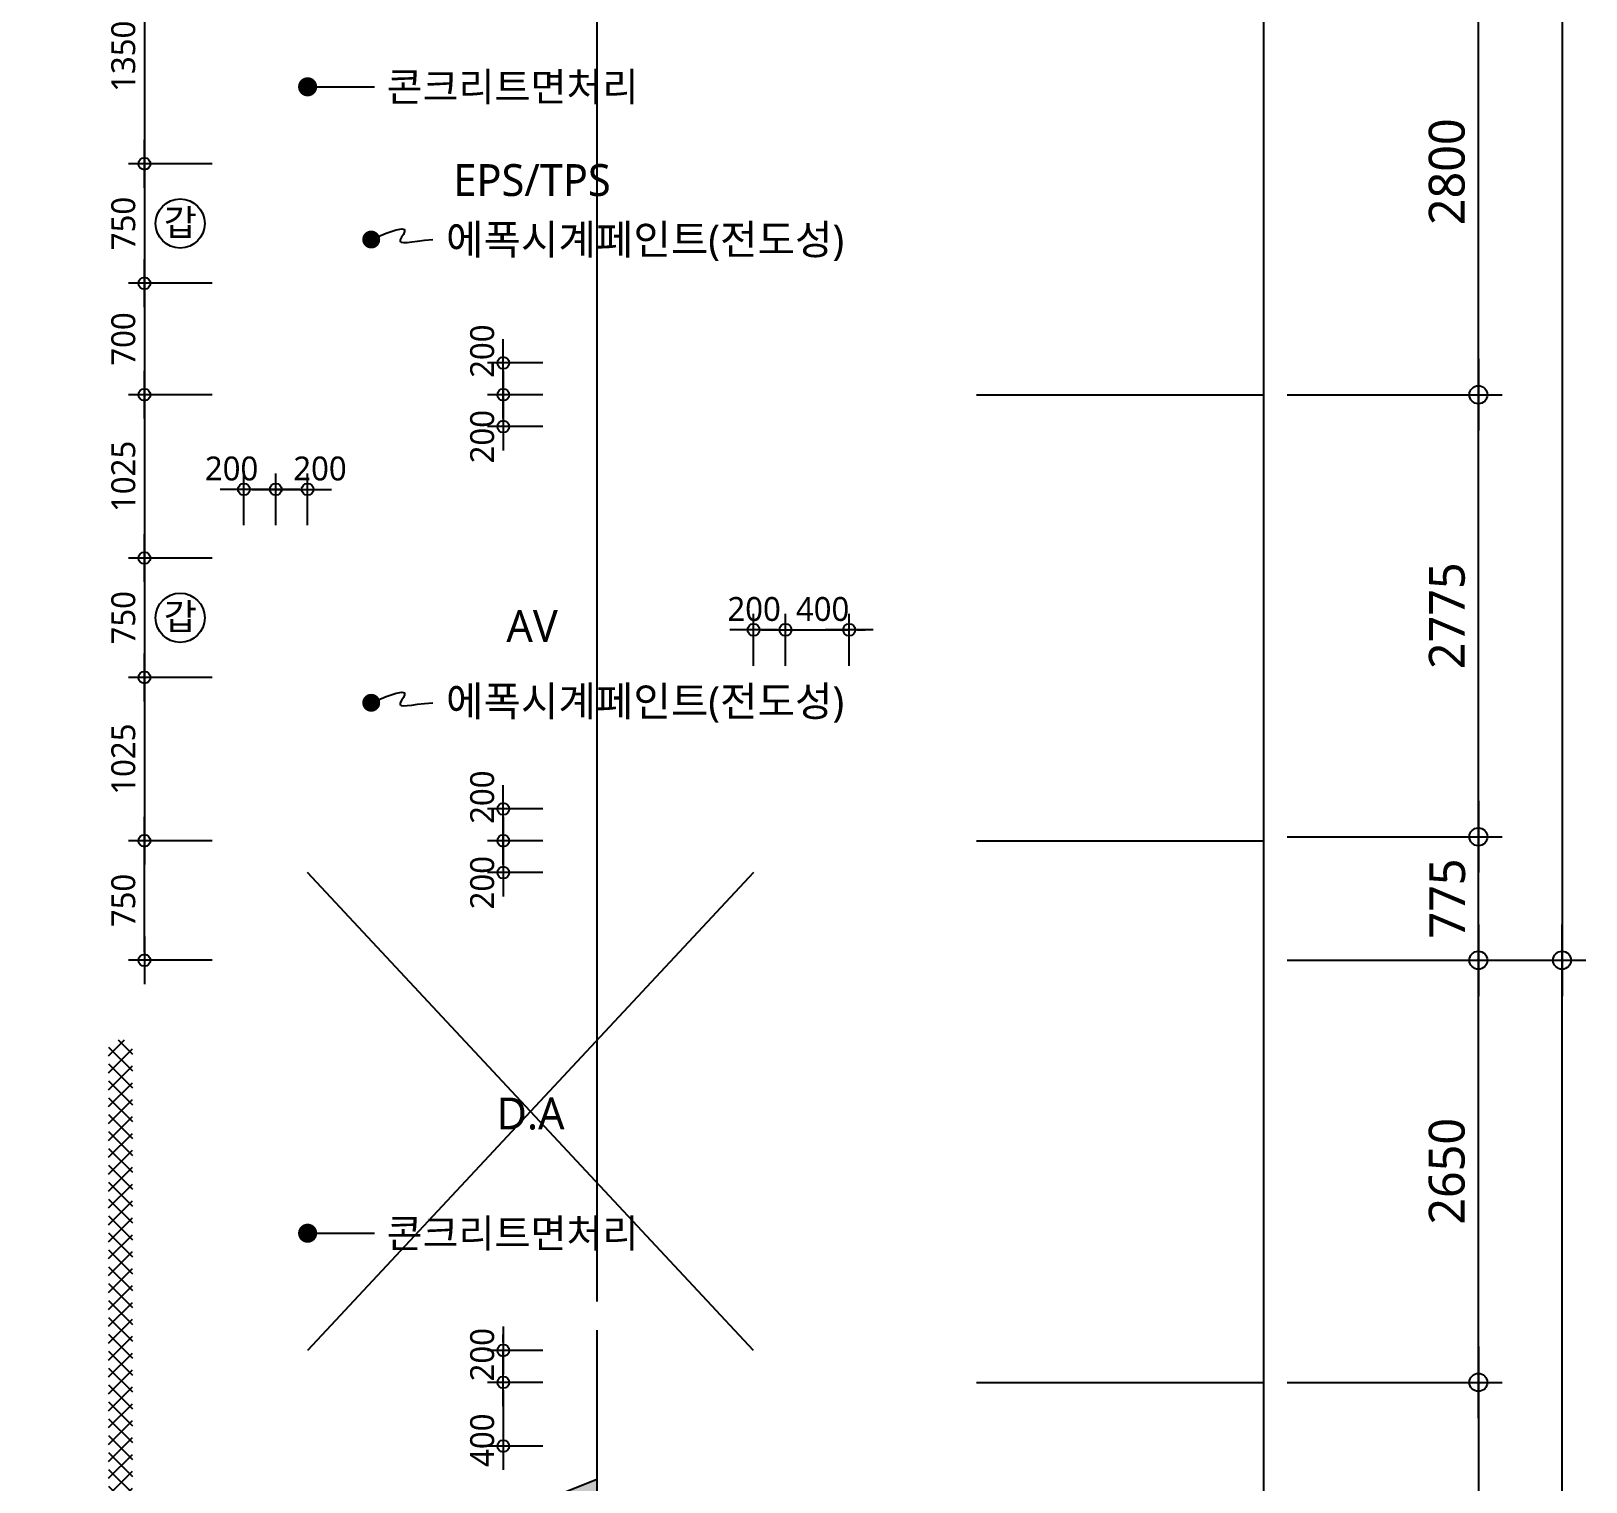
# Model space of a CAD drawing. Header units: millimetres. Extents: x -65167 to 413267, y -17142 to 66587.
# Drawn here: x 17676 to 27437, y 15912 to 25020 of the extents above; entities that cross this region are included whole.
import ezdxf
from ezdxf.enums import TextEntityAlignment as Align

# ---------------------------------------------------------------- set-up
doc = ezdxf.new("R2010")
doc.units = ezdxf.units.MM
doc.header["$LTSCALE"] = 75
doc.header["$MEASUREMENT"] = 0
doc.header["$PDSIZE"] = -10
doc.linetypes.add('CENTER', pattern=[2, 1.25, -0.25, 0.25, -0.25])
doc.layers.get('0').update_dxf_attribs({"linetype": 'CONTINUOUS'})
doc.layers.get('Defpoints').update_dxf_attribs({"color": 171, "linetype": 'CONTINUOUS'})
for name, color, linetype in [('CEN(ST)', 1, 'CENTER'), ('HAT 253', 253, 'CONTINUOUS'), ('LED', 7, 'CONTINUOUS'), ('NDIM', 7, 'CONTINUOUS'), ('SYM', 7, 'CONTINUOUS'), ('TEXT(MIN)', 7, 'CONTINUOUS'), ('TEXT(NOTE小)', 1, 'CONTINUOUS'), ('TEXT(노트)', 7, 'CONTINUOUS')]:
    doc.layers.add(name, color=color, linetype=linetype)
doc.styles.add('CGS', font='cgse', dxfattribs={"bigfont": 'cgs'})
doc.styles.add('나눔바른고딕', font='NanumBarunGothic.ttf')
doc.dimstyles.new('NDIM 1200', dxfattribs={"dimscale": 75, "dimtxt": 3, "dimasz": 1, "dimexe": 2, "dimexo": 2, "dimgap": 1, "dimtad": 1, "dimdec": 0, "dimdsep": 46, "dimtxsty": 'CGS', "dimblk": 'DOT0', "dimcen": 1, "dimdle": 8, "dimclrd": 256, "dimclre": 256, "dimclrt": 256, "dimadec": 0, "dimazin": 0, "dimtfac": 1, "dimtdec": 0, "dimtix": 1, "dimtmove": 2, "dimatfit": 3, "dimldrblk": 'DOT0', "dimfxl": 1, "dimtolj": 1, "dimtzin": 0, "dimlwd": -1, "dimlwe": -1, "dimarcsym": 0})

# ---------------------------------------------------------------- blocks, each defined once
blk = doc.blocks.new('DOT0')
blk.add_line((-3, 0), (3, 0))
at = {"color": 6}
blk.add_circle((0, 0), 0.75, dxfattribs=at)
blk = doc.blocks.new('*D131')
at = {"layer": 'Defpoints', "color": 0, "ltscale": 0.4, "transparency": 16777216}
for p in [(25412.5, 35737.5), (25412.5, 19187.5), (27287.5, 19187.5)]:
    blk.add_point(p, dxfattribs=at)
at = {"layer": 'NDIM', "ltscale": 0.4, "transparency": 16777216}
for p, q in [((25562.5, 35737.5), (27437.5, 35737.5)), ((27287.5, 35662.5), (27287.5, 19262.5)), ((25562.5, 19187.5), (27437.5, 19187.5))]:
    blk.add_line(p, q, dxfattribs=at)
at = {"layer": 'NDIM', "ltscale": 0.4, "transparency": 16777216, "xscale": 75, "yscale": 75, "zscale": 75}
for p, rotation in [((27287.5, 35737.5), 90), ((27287.5, 19187.5), 270)]:
    blk.add_blockref('DOT0', p, dxfattribs=dict(at, rotation=rotation))
at = {"layer": 'NDIM', "ltscale": 0.4, "transparency": 16777216, "insert": (27090.2, 27462.5), "char_height": 225, "attachment_point": 5, "rotation": 90, "style": '나눔바른고딕'}
blk.add_mtext('\\A1;16550', dxfattribs=at)
blk = doc.blocks.new('*D134')
at = {"layer": 'Defpoints', "color": 0, "ltscale": 0.4, "transparency": 16777216}
for p in [(25412.5, 25537.5), (26762.5, 25537.5), (25412.5, 22737.5)]:
    blk.add_point(p, dxfattribs=at)
at = {"layer": 'NDIM', "ltscale": 0.4, "transparency": 16777216}
for p, q in [((25562.5, 25537.5), (26912.5, 25537.5)), ((26762.5, 22812.5), (26762.5, 25462.5)), ((25562.5, 22737.5), (26912.5, 22737.5))]:
    blk.add_line(p, q, dxfattribs=at)
at = {"layer": 'NDIM', "ltscale": 0.4, "transparency": 16777216, "xscale": 75, "yscale": 75, "zscale": 75}
for p, rotation in [((26762.5, 25537.5), 90), ((26762.5, 22737.5), 270)]:
    blk.add_blockref('DOT0', p, dxfattribs=dict(at, rotation=rotation))
at = {"layer": 'NDIM', "ltscale": 0.4, "transparency": 16777216, "insert": (26565.3, 24137.5), "char_height": 225, "attachment_point": 5, "rotation": 90, "style": '나눔바른고딕'}
blk.add_mtext('\\A1;2800', dxfattribs=at)
blk = doc.blocks.new('*D135')
at = {"layer": 'Defpoints', "color": 0, "ltscale": 0.4, "transparency": 16777216}
for p in [(25412.5, 22737.5), (26762.5, 22737.5), (25412.5, 19962.5)]:
    blk.add_point(p, dxfattribs=at)
at = {"layer": 'NDIM', "ltscale": 0.4, "transparency": 16777216}
for p, q in [((25562.5, 22737.5), (26912.5, 22737.5)), ((26762.5, 20037.5), (26762.5, 22662.5)), ((25562.5, 19962.5), (26912.5, 19962.5))]:
    blk.add_line(p, q, dxfattribs=at)
at = {"layer": 'NDIM', "ltscale": 0.4, "transparency": 16777216, "xscale": 75, "yscale": 75, "zscale": 75}
for p, rotation in [((26762.5, 22737.5), 90), ((26762.5, 19962.5), 270)]:
    blk.add_blockref('DOT0', p, dxfattribs=dict(at, rotation=rotation))
at = {"layer": 'NDIM', "ltscale": 0.4, "transparency": 16777216, "insert": (26565.8, 21350), "char_height": 225, "attachment_point": 5, "rotation": 90, "style": '나눔바른고딕'}
blk.add_mtext('\\A1;2775', dxfattribs=at)
blk = doc.blocks.new('*D136')
at = {"layer": 'Defpoints', "color": 0, "ltscale": 0.4, "transparency": 16777216}
for p in [(25412.5, 19962.5), (26762.5, 19962.5), (25412.5, 19187.5)]:
    blk.add_point(p, dxfattribs=at)
at = {"layer": 'NDIM', "ltscale": 0.4, "transparency": 16777216}
for p, q in [((25562.5, 19962.5), (26912.5, 19962.5)), ((26762.5, 19262.5), (26762.5, 19887.5)), ((25562.5, 19187.5), (26912.5, 19187.5))]:
    blk.add_line(p, q, dxfattribs=at)
at = {"layer": 'NDIM', "ltscale": 0.4, "transparency": 16777216, "xscale": 75, "yscale": 75, "zscale": 75}
for p, rotation in [((26762.5, 19962.5), 90), ((26762.5, 19187.5), 270)]:
    blk.add_blockref('DOT0', p, dxfattribs=dict(at, rotation=rotation))
at = {"layer": 'NDIM', "ltscale": 0.4, "transparency": 16777216, "insert": (26568, 19575), "char_height": 225, "attachment_point": 5, "rotation": 90, "style": '나눔바른고딕'}
blk.add_mtext('\\A1;775', dxfattribs=at)
blk = doc.blocks.new('*D123')
at = {"layer": 'Defpoints', "color": 0, "ltscale": 0.4, "transparency": 16777216}
for p in [(18912.5, 25537.5), (18387.5, 24187.5), (18912.5, 24187.5)]:
    blk.add_point(p, dxfattribs=at)
at = {"layer": 'NDIM', "ltscale": 0.4, "transparency": 16777216}
for p, q in [((18812.5, 25537.5), (18287.5, 25537.5)), ((18387.5, 25487.5), (18387.5, 24237.5)), ((18812.5, 24187.5), (18287.5, 24187.5))]:
    blk.add_line(p, q, dxfattribs=at)
at = {"layer": 'NDIM', "ltscale": 0.4, "transparency": 16777216, "xscale": 50, "yscale": 50, "zscale": 50}
for p, rotation in [((18387.5, 25537.5), 90), ((18387.5, 24187.5), 270)]:
    blk.add_blockref('DOT0', p, dxfattribs=dict(at, rotation=rotation))
at = {"layer": 'NDIM', "ltscale": 0.4, "transparency": 16777216, "insert": (18255.9, 24862.5), "char_height": 150, "attachment_point": 5, "rotation": 90, "style": '나눔바른고딕'}
blk.add_mtext('\\A1;1350', dxfattribs=at)
blk = doc.blocks.new('*D124')
at = {"layer": 'Defpoints', "color": 0, "ltscale": 0.4, "transparency": 16777216}
for p in [(18912.5, 24187.5), (18387.5, 23437.5), (18912.5, 23437.5)]:
    blk.add_point(p, dxfattribs=at)
at = {"layer": 'NDIM', "ltscale": 0.4, "transparency": 16777216}
for p, q in [((18812.5, 24187.5), (18287.5, 24187.5)), ((18387.5, 24137.5), (18387.5, 23487.5)), ((18812.5, 23437.5), (18287.5, 23437.5))]:
    blk.add_line(p, q, dxfattribs=at)
at = {"layer": 'NDIM', "ltscale": 0.4, "transparency": 16777216, "xscale": 50, "yscale": 50, "zscale": 50}
for p, rotation in [((18387.5, 24187.5), 90), ((18387.5, 23437.5), 270)]:
    blk.add_blockref('DOT0', p, dxfattribs=dict(at, rotation=rotation))
at = {"layer": 'NDIM', "ltscale": 0.4, "transparency": 16777216, "insert": (18256.1, 23812.5), "char_height": 150, "attachment_point": 5, "rotation": 90, "style": '나눔바른고딕'}
blk.add_mtext('\\A1;750', dxfattribs=at)
blk = doc.blocks.new('*D125')
at = {"layer": 'Defpoints', "color": 0, "ltscale": 0.4, "transparency": 16777216}
for p in [(18912.5, 23437.5), (18387.5, 22737.5), (18912.5, 22737.5)]:
    blk.add_point(p, dxfattribs=at)
at = {"layer": 'NDIM', "ltscale": 0.4, "transparency": 16777216}
for p, q in [((18812.5, 23437.5), (18287.5, 23437.5)), ((18387.5, 23387.5), (18387.5, 22787.5)), ((18812.5, 22737.5), (18287.5, 22737.5))]:
    blk.add_line(p, q, dxfattribs=at)
at = {"layer": 'NDIM', "ltscale": 0.4, "transparency": 16777216, "xscale": 50, "yscale": 50, "zscale": 50}
for p, rotation in [((18387.5, 23437.5), 90), ((18387.5, 22737.5), 270)]:
    blk.add_blockref('DOT0', p, dxfattribs=dict(at, rotation=rotation))
at = {"layer": 'NDIM', "ltscale": 0.4, "transparency": 16777216, "insert": (18256.1, 23087.5), "char_height": 150, "attachment_point": 5, "rotation": 90, "style": '나눔바른고딕'}
blk.add_mtext('\\A1;700', dxfattribs=at)
blk = doc.blocks.new('*D126')
at = {"layer": 'Defpoints', "color": 0, "ltscale": 0.4, "transparency": 16777216}
for p in [(18912.5, 22737.5), (18387.5, 21712.5), (18912.5, 21712.5)]:
    blk.add_point(p, dxfattribs=at)
at = {"layer": 'NDIM', "ltscale": 0.4, "transparency": 16777216}
for p, q in [((18812.5, 22737.5), (18287.5, 22737.5)), ((18387.5, 22687.5), (18387.5, 21762.5)), ((18812.5, 21712.5), (18287.5, 21712.5))]:
    blk.add_line(p, q, dxfattribs=at)
at = {"layer": 'NDIM', "ltscale": 0.4, "transparency": 16777216, "xscale": 50, "yscale": 50, "zscale": 50}
for p, rotation in [((18387.5, 22737.5), 90), ((18387.5, 21712.5), 270)]:
    blk.add_blockref('DOT0', p, dxfattribs=dict(at, rotation=rotation))
at = {"layer": 'NDIM', "ltscale": 0.4, "transparency": 16777216, "insert": (18256.1, 22225), "char_height": 150, "attachment_point": 5, "rotation": 90, "style": '나눔바른고딕'}
blk.add_mtext('\\A1;1025', dxfattribs=at)
blk = doc.blocks.new('*D127')
at = {"layer": 'Defpoints', "color": 0, "ltscale": 0.4, "transparency": 16777216}
for p in [(18912.5, 21712.5), (18387.5, 20962.5), (18912.5, 20962.5)]:
    blk.add_point(p, dxfattribs=at)
at = {"layer": 'NDIM', "ltscale": 0.4, "transparency": 16777216}
for p, q in [((18812.5, 21712.5), (18287.5, 21712.5)), ((18387.5, 21662.5), (18387.5, 21012.5)), ((18812.5, 20962.5), (18287.5, 20962.5))]:
    blk.add_line(p, q, dxfattribs=at)
at = {"layer": 'NDIM', "ltscale": 0.4, "transparency": 16777216, "xscale": 50, "yscale": 50, "zscale": 50}
for p, rotation in [((18387.5, 21712.5), 90), ((18387.5, 20962.5), 270)]:
    blk.add_blockref('DOT0', p, dxfattribs=dict(at, rotation=rotation))
at = {"layer": 'NDIM', "ltscale": 0.4, "transparency": 16777216, "insert": (18256.1, 21337.5), "char_height": 150, "attachment_point": 5, "rotation": 90, "style": '나눔바른고딕'}
blk.add_mtext('\\A1;750', dxfattribs=at)
blk = doc.blocks.new('*D128')
at = {"layer": 'Defpoints', "color": 0, "ltscale": 0.4, "transparency": 16777216}
for p in [(18912.5, 20962.5), (18387.5, 19937.5), (18912.5, 19937.5)]:
    blk.add_point(p, dxfattribs=at)
at = {"layer": 'NDIM', "ltscale": 0.4, "transparency": 16777216}
for p, q in [((18812.5, 20962.5), (18287.5, 20962.5)), ((18387.5, 20912.5), (18387.5, 19987.5)), ((18812.5, 19937.5), (18287.5, 19937.5))]:
    blk.add_line(p, q, dxfattribs=at)
at = {"layer": 'NDIM', "ltscale": 0.4, "transparency": 16777216, "xscale": 50, "yscale": 50, "zscale": 50}
for p, rotation in [((18387.5, 20962.5), 90), ((18387.5, 19937.5), 270)]:
    blk.add_blockref('DOT0', p, dxfattribs=dict(at, rotation=rotation))
at = {"layer": 'NDIM', "ltscale": 0.4, "transparency": 16777216, "insert": (18256.1, 20450), "char_height": 150, "attachment_point": 5, "rotation": 90, "style": '나눔바른고딕'}
blk.add_mtext('\\A1;1025', dxfattribs=at)
blk = doc.blocks.new('갑종방화문표기')
at = {"layer": 'TEXT(NOTE小)'}
blk.add_circle((0, 0), 150, dxfattribs=at)
at = {"layer": 'TEXT(NOTE小)', "style": '나눔바른고딕'}
blk.add_text('갑', height=160.1, dxfattribs=at).set_placement((0.8, 7), align=Align.MIDDLE_CENTER)
blk = doc.blocks.new('A$C1AFB1B41')
at = {"layer": 'SYM'}
blk.add_hatch(color=256, dxfattribs=at).paths.add_polyline_path([(2000, 500), (1800, 0), (2000, 0)])
for p, q in [((2000, 500), (1800, 0)), ((2000, 0), (2000, 500)), ((0, 0), (250, 0)), ((500, 0), (2000, 0))]:
    blk.add_line(p, q, dxfattribs=at)
blk = doc.blocks.new('SDFEW')
at = {"layer": 'SYM'}
h = blk.add_hatch(color=256, dxfattribs=at)
h.paths.add_polyline_path([(-49.5, -3421.6), (374.7, -3845.8, -0.414214), (374.7, -2997.3)])
h.paths.add_polyline_path([(374.7, -3845.8), (799, -4270.1), (799, -4021.6, -0.198912)])
h.paths.add_polyline_path([(374.7, -2997.3, -0.198912), (799, -2821.6), (799, -2573.1)])
at = {"layer": 'Defpoints'}
blk.add_line((799, -1021.6), (799, 12532.5), dxfattribs=at)
at = {"layer": 'SYM'}
for p, q in [((799, -1321.6), (799, -1021.6)), ((799, -2821.6), (799, -1621.6)), ((799, -2573.1), (-49.5, -3421.6)), ((799, -4021.6), (799, -2821.6)), ((799, -4270.1), (-49.5, -3421.6)), ((799, -4270.1), (799, -4021.6))]:
    blk.add_line(p, q, dxfattribs=at)
blk.add_arc((799, -3421.6), 600, 90, 89.56429, dxfattribs=at)
at = {"layer": 'SYM', "xscale": 0.7200000000000014, "yscale": 0.7200000000000014, "zscale": 0.7200000000000014, "rotation": 90}
blk.add_blockref('A$C1AFB1B41', (799, 12532.5), dxfattribs=at)
blk = doc.blocks.new('*D105')
at = {"layer": 'Defpoints', "color": 0, "ltscale": 0.4, "transparency": 16777216}
for p in [(25412.5, 19187.5), (26762.5, 19187.5), (25412.5, 16537.5)]:
    blk.add_point(p, dxfattribs=at)
at = {"layer": 'NDIM', "ltscale": 0.4, "transparency": 16777216}
for p, q in [((25562.5, 19187.5), (26912.5, 19187.5)), ((26762.5, 16612.5), (26762.5, 19112.5)), ((25562.5, 16537.5), (26912.5, 16537.5))]:
    blk.add_line(p, q, dxfattribs=at)
at = {"layer": 'NDIM', "ltscale": 0.4, "transparency": 16777216, "xscale": 75, "yscale": 75, "zscale": 75}
for p, rotation in [((26762.5, 19187.5), 90), ((26762.5, 16537.5), 270)]:
    blk.add_blockref('DOT0', p, dxfattribs=dict(at, rotation=rotation))
at = {"layer": 'NDIM', "ltscale": 0.4, "transparency": 16777216, "insert": (26565.2, 17862.5), "char_height": 225, "attachment_point": 5, "rotation": 90, "style": '나눔바른고딕'}
blk.add_mtext('\\A1;2650', dxfattribs=at)
blk = doc.blocks.new('*D533')
at = {"layer": 'Defpoints', "color": 0, "ltscale": 0.4, "transparency": 16777216}
for p in [(20641, 22937.5), (20988.3, 22937.5), (20988.3, 22737.5)]:
    blk.add_point(p, dxfattribs=at)
at = {"layer": 'NDIM', "ltscale": 0.4, "transparency": 16777216}
for p, q in [((20888.3, 22937.5), (20541, 22937.5)), ((20641, 22787.5), (20641, 22887.5)), ((20888.3, 22737.5), (20541, 22737.5))]:
    blk.add_line(p, q, dxfattribs=at)
at = {"layer": 'NDIM', "ltscale": 0.4, "transparency": 16777216, "xscale": 50, "yscale": 50, "zscale": 50}
for p, rotation in [((20641, 22937.5), 90), ((20641, 22737.5), 270)]:
    blk.add_blockref('DOT0', p, dxfattribs=dict(at, rotation=rotation))
at = {"layer": 'NDIM', "ltscale": 0.4, "transparency": 16777216, "insert": (20509, 23011), "char_height": 150, "attachment_point": 5, "rotation": 90, "style": '나눔바른고딕'}
blk.add_mtext('\\A1;200', dxfattribs=at)
blk = doc.blocks.new('*D534')
at = {"layer": 'Defpoints', "color": 0, "ltscale": 0.4, "transparency": 16777216}
for p in [(20988.3, 22737.5), (20641, 22537.5), (20988.3, 22537.5)]:
    blk.add_point(p, dxfattribs=at)
at = {"layer": 'NDIM', "ltscale": 0.4, "transparency": 16777216}
for p, q in [((20888.3, 22737.5), (20541, 22737.5)), ((20641, 22687.5), (20641, 22587.5)), ((20888.3, 22537.5), (20541, 22537.5))]:
    blk.add_line(p, q, dxfattribs=at)
at = {"layer": 'NDIM', "ltscale": 0.4, "transparency": 16777216, "xscale": 50, "yscale": 50, "zscale": 50}
for p, rotation in [((20641, 22737.5), 90), ((20641, 22537.5), 270)]:
    blk.add_blockref('DOT0', p, dxfattribs=dict(at, rotation=rotation))
at = {"layer": 'NDIM', "ltscale": 0.4, "transparency": 16777216, "insert": (20509, 22474.3), "char_height": 150, "attachment_point": 5, "rotation": 90, "style": '나눔바른고딕'}
blk.add_mtext('\\A1;200', dxfattribs=at)
blk = doc.blocks.new('*D535')
at = {"layer": 'Defpoints', "color": 0, "ltscale": 0.4, "transparency": 16777216}
for p in [(20641, 20137.5), (20988.3, 20137.5), (20988.3, 19937.5)]:
    blk.add_point(p, dxfattribs=at)
at = {"layer": 'NDIM', "ltscale": 0.4, "transparency": 16777216}
for p, q in [((20888.3, 20137.5), (20541, 20137.5)), ((20641, 19987.5), (20641, 20087.5)), ((20888.3, 19937.5), (20541, 19937.5))]:
    blk.add_line(p, q, dxfattribs=at)
at = {"layer": 'NDIM', "ltscale": 0.4, "transparency": 16777216, "xscale": 50, "yscale": 50, "zscale": 50}
for p, rotation in [((20641, 20137.5), 90), ((20641, 19937.5), 270)]:
    blk.add_blockref('DOT0', p, dxfattribs=dict(at, rotation=rotation))
at = {"layer": 'NDIM', "ltscale": 0.4, "transparency": 16777216, "insert": (20509, 20211), "char_height": 150, "attachment_point": 5, "rotation": 90, "style": '나눔바른고딕'}
blk.add_mtext('\\A1;200', dxfattribs=at)
blk = doc.blocks.new('*D536')
at = {"layer": 'Defpoints', "color": 0, "ltscale": 0.4, "transparency": 16777216}
for p in [(20988.3, 19937.5), (20641, 19737.5), (20988.3, 19737.5)]:
    blk.add_point(p, dxfattribs=at)
at = {"layer": 'NDIM', "ltscale": 0.4, "transparency": 16777216}
for p, q in [((20888.3, 19937.5), (20541, 19937.5)), ((20641, 19887.5), (20641, 19787.5)), ((20888.3, 19737.5), (20541, 19737.5))]:
    blk.add_line(p, q, dxfattribs=at)
at = {"layer": 'NDIM', "ltscale": 0.4, "transparency": 16777216, "xscale": 50, "yscale": 50, "zscale": 50}
for p, rotation in [((20641, 19937.5), 90), ((20641, 19737.5), 270)]:
    blk.add_blockref('DOT0', p, dxfattribs=dict(at, rotation=rotation))
at = {"layer": 'NDIM', "ltscale": 0.4, "transparency": 16777216, "insert": (20509, 19674.3), "char_height": 150, "attachment_point": 5, "rotation": 90, "style": '나눔바른고딕'}
blk.add_mtext('\\A1;200', dxfattribs=at)
blk = doc.blocks.new('*D537')
at = {"layer": 'Defpoints', "color": 0, "ltscale": 0.4, "transparency": 16777216}
for p in [(22212.5, 21261.7), (22212.5, 20936.5), (22412.5, 20936.5)]:
    blk.add_point(p, dxfattribs=at)
at = {"layer": 'NDIM', "ltscale": 0.4, "transparency": 16777216}
for p, q in [((22212.5, 21036.5), (22212.5, 21361.7)), ((22412.5, 21036.5), (22412.5, 21361.7)), ((22362.5, 21261.7), (22262.5, 21261.7))]:
    blk.add_line(p, q, dxfattribs=at)
at = {"layer": 'NDIM', "ltscale": 0.4, "transparency": 16777216, "xscale": 50, "yscale": 50, "zscale": 50, "rotation": 180}
blk.add_blockref('DOT0', (22212.5, 21261.7), dxfattribs=at)
at = {"layer": 'NDIM', "ltscale": 0.4, "transparency": 16777216, "xscale": 50, "yscale": 50, "zscale": 50}
blk.add_blockref('DOT0', (22412.5, 21261.7), dxfattribs=at)
at = {"layer": 'NDIM', "ltscale": 0.4, "transparency": 16777216, "insert": (22215.5, 21391.6), "char_height": 150, "attachment_point": 5, "style": '나눔바른고딕'}
blk.add_mtext('\\A1;200', dxfattribs=at)
blk = doc.blocks.new('*D538')
at = {"layer": 'Defpoints', "color": 0, "ltscale": 0.4, "transparency": 16777216}
for p in [(22812.5, 21261.7), (22412.5, 20936.5), (22812.5, 20936.5)]:
    blk.add_point(p, dxfattribs=at)
at = {"layer": 'NDIM', "ltscale": 0.4, "transparency": 16777216}
for p, q in [((22412.5, 21036.5), (22412.5, 21361.7)), ((22812.5, 21036.5), (22812.5, 21361.7)), ((22362.5, 21261.7), (22312.5, 21261.7)), ((22412.5, 21261.7), (22812.5, 21261.7)), ((22862.5, 21261.7), (22912.5, 21261.7))]:
    blk.add_line(p, q, dxfattribs=at)
at = {"layer": 'NDIM', "ltscale": 0.4, "transparency": 16777216, "xscale": 50, "yscale": 50, "zscale": 50}
blk.add_blockref('DOT0', (22412.5, 21261.7), dxfattribs=at)
at = {"layer": 'NDIM', "ltscale": 0.4, "transparency": 16777216, "xscale": 50, "yscale": 50, "zscale": 50, "rotation": 180}
blk.add_blockref('DOT0', (22812.5, 21261.7), dxfattribs=at)
at = {"layer": 'NDIM', "ltscale": 0.4, "transparency": 16777216, "insert": (22645.4, 21391.6), "char_height": 150, "attachment_point": 5, "style": '나눔바른고딕'}
blk.add_mtext('\\A1;400', dxfattribs=at)
blk = doc.blocks.new('*D539')
at = {"layer": 'Defpoints', "color": 0, "ltscale": 0.4, "transparency": 16777216}
for p in [(20641, 16737.5), (20988.3, 16737.5), (20988.3, 16537.5)]:
    blk.add_point(p, dxfattribs=at)
at = {"layer": 'NDIM', "ltscale": 0.4, "transparency": 16777216}
for p, q in [((20641, 16787.5), (20641, 16837.5)), ((20888.3, 16737.5), (20541, 16737.5)), ((20641, 16537.5), (20641, 16737.5)), ((20888.3, 16537.5), (20541, 16537.5)), ((20641, 16487.5), (20641, 16437.5))]:
    blk.add_line(p, q, dxfattribs=at)
at = {"layer": 'NDIM', "ltscale": 0.4, "transparency": 16777216, "xscale": 50, "yscale": 50, "zscale": 50}
for p, rotation in [((20641, 16737.5), 270), ((20641, 16537.5), 90)]:
    blk.add_blockref('DOT0', p, dxfattribs=dict(at, rotation=rotation))
at = {"layer": 'NDIM', "ltscale": 0.4, "transparency": 16777216, "insert": (20509, 16711), "char_height": 150, "attachment_point": 5, "rotation": 90, "style": '나눔바른고딕'}
blk.add_mtext('\\A1;200', dxfattribs=at)
blk = doc.blocks.new('*D540')
at = {"layer": 'Defpoints', "color": 0, "ltscale": 0.4, "transparency": 16777216}
for p in [(20988.3, 16537.5), (20641, 16137.5), (20988.3, 16137.5)]:
    blk.add_point(p, dxfattribs=at)
at = {"layer": 'NDIM', "ltscale": 0.4, "transparency": 16777216}
for p, q in [((20888.3, 16537.5), (20541, 16537.5)), ((20641, 16487.5), (20641, 16187.5)), ((20888.3, 16137.5), (20541, 16137.5))]:
    blk.add_line(p, q, dxfattribs=at)
at = {"layer": 'NDIM', "ltscale": 0.4, "transparency": 16777216, "xscale": 50, "yscale": 50, "zscale": 50}
for p, rotation in [((20641, 16537.5), 90), ((20641, 16137.5), 270)]:
    blk.add_blockref('DOT0', p, dxfattribs=dict(at, rotation=rotation))
at = {"layer": 'NDIM', "ltscale": 0.4, "transparency": 16777216, "insert": (20509, 16174.3), "char_height": 150, "attachment_point": 5, "rotation": 90, "style": '나눔바른고딕'}
blk.add_mtext('\\A1;400', dxfattribs=at)
blk = doc.blocks.new('*D541')
at = {"layer": 'Defpoints', "color": 0, "ltscale": 0.4, "transparency": 16777216}
for p in [(19412.5, 22143.7), (19212.5, 21818.5), (19412.5, 21818.5)]:
    blk.add_point(p, dxfattribs=at)
at = {"layer": 'NDIM', "ltscale": 0.4, "transparency": 16777216}
for p, q in [((19212.5, 21918.5), (19212.5, 22243.7)), ((19412.5, 21918.5), (19412.5, 22243.7)), ((19262.5, 22143.7), (19362.5, 22143.7))]:
    blk.add_line(p, q, dxfattribs=at)
at = {"layer": 'NDIM', "ltscale": 0.4, "transparency": 16777216, "xscale": 50, "yscale": 50, "zscale": 50, "rotation": 180}
blk.add_blockref('DOT0', (19212.5, 22143.7), dxfattribs=at)
at = {"layer": 'NDIM', "ltscale": 0.4, "transparency": 16777216, "xscale": 50, "yscale": 50, "zscale": 50}
blk.add_blockref('DOT0', (19412.5, 22143.7), dxfattribs=at)
at = {"layer": 'NDIM', "ltscale": 0.4, "transparency": 16777216, "insert": (19490, 22273.6), "char_height": 150, "attachment_point": 5, "style": '나눔바른고딕'}
blk.add_mtext('\\A1;200', dxfattribs=at)
blk = doc.blocks.new('*D542')
at = {"layer": 'Defpoints', "color": 0, "ltscale": 0.4, "transparency": 16777216}
for p in [(19012.5, 22143.7), (19012.5, 21818.5), (19212.5, 21818.5)]:
    blk.add_point(p, dxfattribs=at)
at = {"layer": 'NDIM', "ltscale": 0.4, "transparency": 16777216}
for p, q in [((19012.5, 21918.5), (19012.5, 22243.7)), ((19212.5, 21918.5), (19212.5, 22243.7)), ((19162.5, 22143.7), (19062.5, 22143.7))]:
    blk.add_line(p, q, dxfattribs=at)
at = {"layer": 'NDIM', "ltscale": 0.4, "transparency": 16777216, "xscale": 50, "yscale": 50, "zscale": 50, "rotation": 180}
blk.add_blockref('DOT0', (19012.5, 22143.7), dxfattribs=at)
at = {"layer": 'NDIM', "ltscale": 0.4, "transparency": 16777216, "xscale": 50, "yscale": 50, "zscale": 50}
blk.add_blockref('DOT0', (19212.5, 22143.7), dxfattribs=at)
at = {"layer": 'NDIM', "ltscale": 0.4, "transparency": 16777216, "insert": (18935, 22273.6), "char_height": 150, "attachment_point": 5, "style": '나눔바른고딕'}
blk.add_mtext('\\A1;200', dxfattribs=at)
blk = doc.blocks.new('*D548')
at = {"layer": 'Defpoints', "color": 0, "ltscale": 0.4, "transparency": 16777216}
for p in [(18387.5, 19937.5), (18912.5, 19937.5), (18912.5, 19187.5)]:
    blk.add_point(p, dxfattribs=at)
at = {"layer": 'NDIM', "ltscale": 0.4, "transparency": 16777216}
for p, q in [((18812.5, 19937.5), (18287.5, 19937.5)), ((18387.5, 19237.5), (18387.5, 19887.5)), ((18812.5, 19187.5), (18287.5, 19187.5))]:
    blk.add_line(p, q, dxfattribs=at)
at = {"layer": 'NDIM', "ltscale": 0.4, "transparency": 16777216, "xscale": 50, "yscale": 50, "zscale": 50}
for p, rotation in [((18387.5, 19937.5), 90), ((18387.5, 19187.5), 270)]:
    blk.add_blockref('DOT0', p, dxfattribs=dict(at, rotation=rotation))
at = {"layer": 'NDIM', "ltscale": 0.4, "transparency": 16777216, "insert": (18256.1, 19562.5), "char_height": 150, "attachment_point": 5, "rotation": 90, "style": '나눔바른고딕'}
blk.add_mtext('\\A1;750', dxfattribs=at)
blk = doc.blocks.new('*D555')
at = {"layer": 'Defpoints', "color": 0, "ltscale": 0.4, "transparency": 16777216}
for p in [(25412.5, 19187.5), (27287.5, 19187.5), (25412.5, 8187.5)]:
    blk.add_point(p, dxfattribs=at)
at = {"layer": 'NDIM', "ltscale": 0.4, "transparency": 16777216}
for p, q in [((25562.5, 19187.5), (27437.5, 19187.5)), ((27287.5, 8262.5), (27287.5, 19112.5)), ((25562.5, 8187.5), (27437.5, 8187.5))]:
    blk.add_line(p, q, dxfattribs=at)
at = {"layer": 'NDIM', "ltscale": 0.4, "transparency": 16777216, "xscale": 75, "yscale": 75, "zscale": 75}
for p, rotation in [((27287.5, 19187.5), 90), ((27287.5, 8187.5), 270)]:
    blk.add_blockref('DOT0', p, dxfattribs=dict(at, rotation=rotation))
at = {"layer": 'NDIM', "ltscale": 0.4, "transparency": 16777216, "insert": (27090.3, 13687.5), "char_height": 225, "attachment_point": 5, "rotation": 90, "style": '나눔바른고딕'}
blk.add_mtext('\\A1;11000', dxfattribs=at)
blk = doc.blocks.new('*D556')
at = {"layer": 'Defpoints', "color": 0, "ltscale": 0.4, "transparency": 16777216}
for p in [(25412.5, 16537.5), (25412.5, 8187.5), (26762.5, 8187.5)]:
    blk.add_point(p, dxfattribs=at)
at = {"layer": 'NDIM', "ltscale": 0.4, "transparency": 16777216}
for p, q in [((25562.5, 16537.5), (26912.5, 16537.5)), ((26762.5, 16462.5), (26762.5, 8262.5)), ((25562.5, 8187.5), (26912.5, 8187.5))]:
    blk.add_line(p, q, dxfattribs=at)
at = {"layer": 'NDIM', "ltscale": 0.4, "transparency": 16777216, "xscale": 75, "yscale": 75, "zscale": 75}
for p, rotation in [((26762.5, 16537.5), 90), ((26762.5, 8187.5), 270)]:
    blk.add_blockref('DOT0', p, dxfattribs=dict(at, rotation=rotation))
at = {"layer": 'NDIM', "ltscale": 0.4, "transparency": 16777216, "insert": (26565.2, 12362.5), "char_height": 225, "attachment_point": 5, "rotation": 90, "style": '나눔바른고딕'}
blk.add_mtext('\\A1;8350', dxfattribs=at)
blk = doc.blocks.new('_Dot')
at = {"color": 0, "linetype": 'ByBlock', "lineweight": -2}
blk.add_line((-0.5, 0), (-1, 0), dxfattribs=at)
at = {"color": 0, "linetype": 'ByBlock', "const_width": 0.5}
blk.add_lwpolyline([(-0.25, 0, 1), (0.25, 0, 1)], format="xyb", close=True, dxfattribs=at)

msp = doc.modelspace()

# ---------------------------------------------------------------- hatches: boundary and pattern name
at = {"layer": 'HAT 253'}
h = msp.add_hatch(dxfattribs=at)
h.set_pattern_fill('ANSI37', color=256, scale=600)
h.paths.add_polyline_path([(18312.5, 18687.5), (18162.5, 18687.5), (18162.5, 9087.5), (17812.5, 9087.5), (17812.5, 7687.5), (18162.5, 7687.5), (18162.5, 6362.5), (18312.5, 6362.5), (18312.5, 7837.5), (17962.5, 7837.5), (17962.5, 8937.5), (18312.5, 8937.5)])

# ---------------------------------------------------------------- linework, layer by layer
at = {"layer": 'CEN(ST)', "ltscale": 10000}
for p, q in [((23612.5, 22737.5), (25412.5, 22737.5)), ((23612.5, 19937.5), (25412.5, 19937.5)), ((22212.5, 16737.5), (19412.5, 19737.5)), ((22212.5, 19737.5), (19412.5, 16737.5)), ((23612.5, 16537.5), (25412.5, 16537.5))]:
    msp.add_line(p, q, dxfattribs=at)
at = {"layer": 'Defpoints', "ltscale": 10000}
msp.add_lwpolyline([(25412.5, 6362.5), (5212.5, 6362.5), (5212.5, 37837.5), (25412.5, 37837.5)], close=True, dxfattribs=at)
at = {"layer": 'LED', "const_width": 56.2}
for points in [[(19811.7, 23740.1, -1), (19811.7, 23683.9, -1)], [(19811.7, 20831.9, -1), (19811.7, 20775.7, -1)]]:
    msp.add_lwpolyline(points, format="xyb", close=True, dxfattribs=at)
at = {"layer": 'LED'}
for points in [[(19811.7, 23712), (19905.4, 23751.1), (19967.5, 23772.2), (20003.7, 23778.6), (20019.6, 23773.9), (20021, 23761.4), (20013.5, 23744.4), (20002.7, 23726.4), (19994.4, 23710.7), (19993.3, 23700.1), (20000.1, 23694.4), (20014.6, 23692.6), (20036.8, 23693.9), (20066.3, 23697.4), (20103.1, 23702.2), (20146.9, 23707.3), (20197.5, 23712)], [(19811.7, 20803.8), (19905.4, 20842.9), (19967.5, 20864), (20003.7, 20870.4), (20019.6, 20865.7), (20021, 20853.1), (20013.5, 20836.2), (20002.7, 20818.2), (19994.4, 20802.5), (19993.3, 20791.9), (20000.1, 20786.2), (20014.6, 20784.4), (20036.8, 20785.7), (20066.3, 20789.2), (20103.1, 20794), (20146.9, 20799.1), (20197.5, 20803.8)]]:
    msp.add_lwpolyline(points, dxfattribs=at)
at = {"layer": 'NDIM', "ltscale": 10000}
for points in [[(19532.5, 24670.7), (19832.4, 24670.7)], [(19532.5, 17473.6), (19832.4, 17473.6)]]:
    msp.add_lwpolyline(points, dxfattribs=at)

# ---------------------------------------------------------------- block references
at = {"xscale": -1, "rotation": 180}
msp.add_blockref('SDFEW', (20428.4, 29758), dxfattribs=at)
at = {"xscale": 1.030731055544951, "yscale": 1.030731055544951, "zscale": 1.030731055544951}
for p in [(18612.5, 23812.5), (18612.5, 21337.5)]:
    msp.add_blockref('갑종방화문표기', p, dxfattribs=at)
at = {"layer": 'NDIM', "ltscale": 10000, "xscale": 120, "yscale": 120, "zscale": 120, "rotation": 180}
for p in [(19412.5, 24670.7), (19412.5, 17473.6)]:
    msp.add_blockref('_Dot', p, dxfattribs=at)

# ---------------------------------------------------------------- texts
at = {"layer": 'TEXT(MIN)', "style": '나눔바른고딕'}
for p in [(21489.4, 24670.7), (21489.4, 17473.6)]:
    msp.add_text('콘크리트면처리', height=180, dxfattribs=at).set_placement(p, align=Align.MIDDLE_RIGHT)
for s, p in [('EPS/TPS', (20821.5, 24085.4)), ('AV', (20821.5, 21285.4)), ('D.A', (20812.5, 18225.5))]:
    msp.add_text(s, height=200, dxfattribs=at).set_placement(p, align=Align.MIDDLE_CENTER)
at = {"layer": 'TEXT(노트)', "style": '나눔바른고딕'}
for p in [(20281.3, 23712), (20281.3, 20813.4)]:
    msp.add_text('에폭시계페인트(전도성)', height=187.5, dxfattribs=at).set_placement(p, align=Align.MIDDLE_LEFT)

# ---------------------------------------------------------------- dimensions: what is measured, and where the dimension line sits
at = {"layer": 'NDIM', "ltscale": 0.4}
for base, p1, p2, angle, override, picture, middle in [((27287.5, 19187.5), (25412.5, 35737.5), (25412.5, 19187.5), 270, {"dimtxsty": '나눔바른고딕'}, '*D131', (27090.2, 27462.5)), ((18387.5, 24187.5), (18912.5, 25537.5), (18912.5, 24187.5), 270, {"dimscale": 50, "dimtxsty": '나눔바른고딕'}, '*D123', (18255.9, 24862.5)), ((26762.5, 25537.5), (25412.5, 22737.5), (25412.5, 25537.5), 90, {"dimtxsty": '나눔바른고딕'}, '*D134', (26565.3, 24137.5)), ((18387.5, 23437.5), (18912.5, 24187.5), (18912.5, 23437.5), 90, {"dimscale": 50, "dimtxsty": '나눔바른고딕'}, '*D124', (18256.1, 23812.5)), ((18387.5, 22737.5), (18912.5, 23437.5), (18912.5, 22737.5), 90, {"dimscale": 50, "dimtxsty": '나눔바른고딕'}, '*D125', (18256.1, 23087.5)), ((26762.5, 22737.5), (25412.5, 19962.5), (25412.5, 22737.5), 90, {"dimtxsty": '나눔바른고딕'}, '*D135', (26565.8, 21350)), ((18387.5, 21712.5), (18912.5, 22737.5), (18912.5, 21712.5), 90, {"dimscale": 50, "dimtxsty": '나눔바른고딕'}, '*D126', (18256.1, 22225)), ((18387.5, 20962.5), (18912.5, 21712.5), (18912.5, 20962.5), 90, {"dimscale": 50, "dimtxsty": '나눔바른고딕'}, '*D127', (18256.1, 21337.5)), ((18387.5, 19937.5), (18912.5, 20962.5), (18912.5, 19937.5), 90, {"dimscale": 50, "dimtxsty": '나눔바른고딕'}, '*D128', (18256.1, 20450)), ((26762.5, 19962.5), (25412.5, 19187.5), (25412.5, 19962.5), 90, {"dimtxsty": '나눔바른고딕'}, '*D136', (26568, 19575)), ((18387.5, 19937.5), (18912.5, 19187.5), (18912.5, 19937.5), 270, {"dimscale": 50, "dimtxsty": '나눔바른고딕'}, '*D548', (18256.1, 19562.5)), ((26762.5, 19187.5), (25412.5, 16537.5), (25412.5, 19187.5), 90, {"dimtxsty": '나눔바른고딕'}, '*D105', (26565.2, 17862.5)), ((27287.5, 19187.5), (25412.5, 8187.5), (25412.5, 19187.5), 90, {"dimtxsty": '나눔바른고딕'}, '*D555', (27090.3, 13687.5)), ((26762.5, 8187.5), (25412.5, 16537.5), (25412.5, 8187.5), 270, {"dimtxsty": '나눔바른고딕'}, '*D556', (26565.2, 12362.5))]:
    dim = msp.add_linear_dim(base=base, p1=p1, p2=p2, angle=angle, dimstyle='NDIM 1200', override=override, dxfattribs=at)
    dim.commit()
    dim.dimension.update_dxf_attribs({"geometry": picture, "text_midpoint": middle})
for base, p1, p2, angle, picture, middle in [((20641, 22937.5), (20988.3, 22737.5), (20988.3, 22937.5), 90, '*D533', (20509, 23011)), ((20641, 22537.5), (20988.3, 22737.5), (20988.3, 22537.5), 270, '*D534', (20509, 22474.3)), ((19012.5, 22143.7), (19212.5, 21818.5), (19012.5, 21818.5), 180, '*D542', (18935, 22273.6)), ((22212.5, 21261.7), (22412.5, 20936.5), (22212.5, 20936.5), 180, '*D537', (22215.5, 21391.6)), ((20641, 20137.5), (20988.3, 19937.5), (20988.3, 20137.5), 90, '*D535', (20509, 20211)), ((20641, 19737.5), (20988.3, 19937.5), (20988.3, 19737.5), 270, '*D536', (20509, 19674.3)), ((20641, 16737.5), (20988.3, 16537.5), (20988.3, 16737.5), 90, '*D539', (20509, 16711)), ((20641, 16137.5), (20988.3, 16537.5), (20988.3, 16137.5), 270, '*D540', (20509, 16174.3))]:
    dim = msp.add_linear_dim(base=base, p1=p1, p2=p2, angle=angle, dimstyle='NDIM 1200', override={"dimscale": 50, "dimtxsty": '나눔바른고딕'}, dxfattribs=at)
    dim.commit()
    dim.dimension.update_dxf_attribs({"geometry": picture, "text_midpoint": middle, "dimtype": 160})
for base, p1, p2, picture, middle in [((19412.5, 22143.7), (19212.5, 21818.5), (19412.5, 21818.5), '*D541', (19490, 22273.6)), ((22812.5, 21261.7), (22412.5, 20936.5), (22812.5, 20936.5), '*D538', (22645.4, 21391.6))]:
    dim = msp.add_linear_dim(base=base, p1=p1, p2=p2, dimstyle='NDIM 1200', override={"dimscale": 50, "dimtxsty": '나눔바른고딕'}, dxfattribs=at)
    dim.commit()
    dim.dimension.update_dxf_attribs({"geometry": picture, "text_midpoint": middle, "dimtype": 160})

doc.saveas('drawing.dxf')
